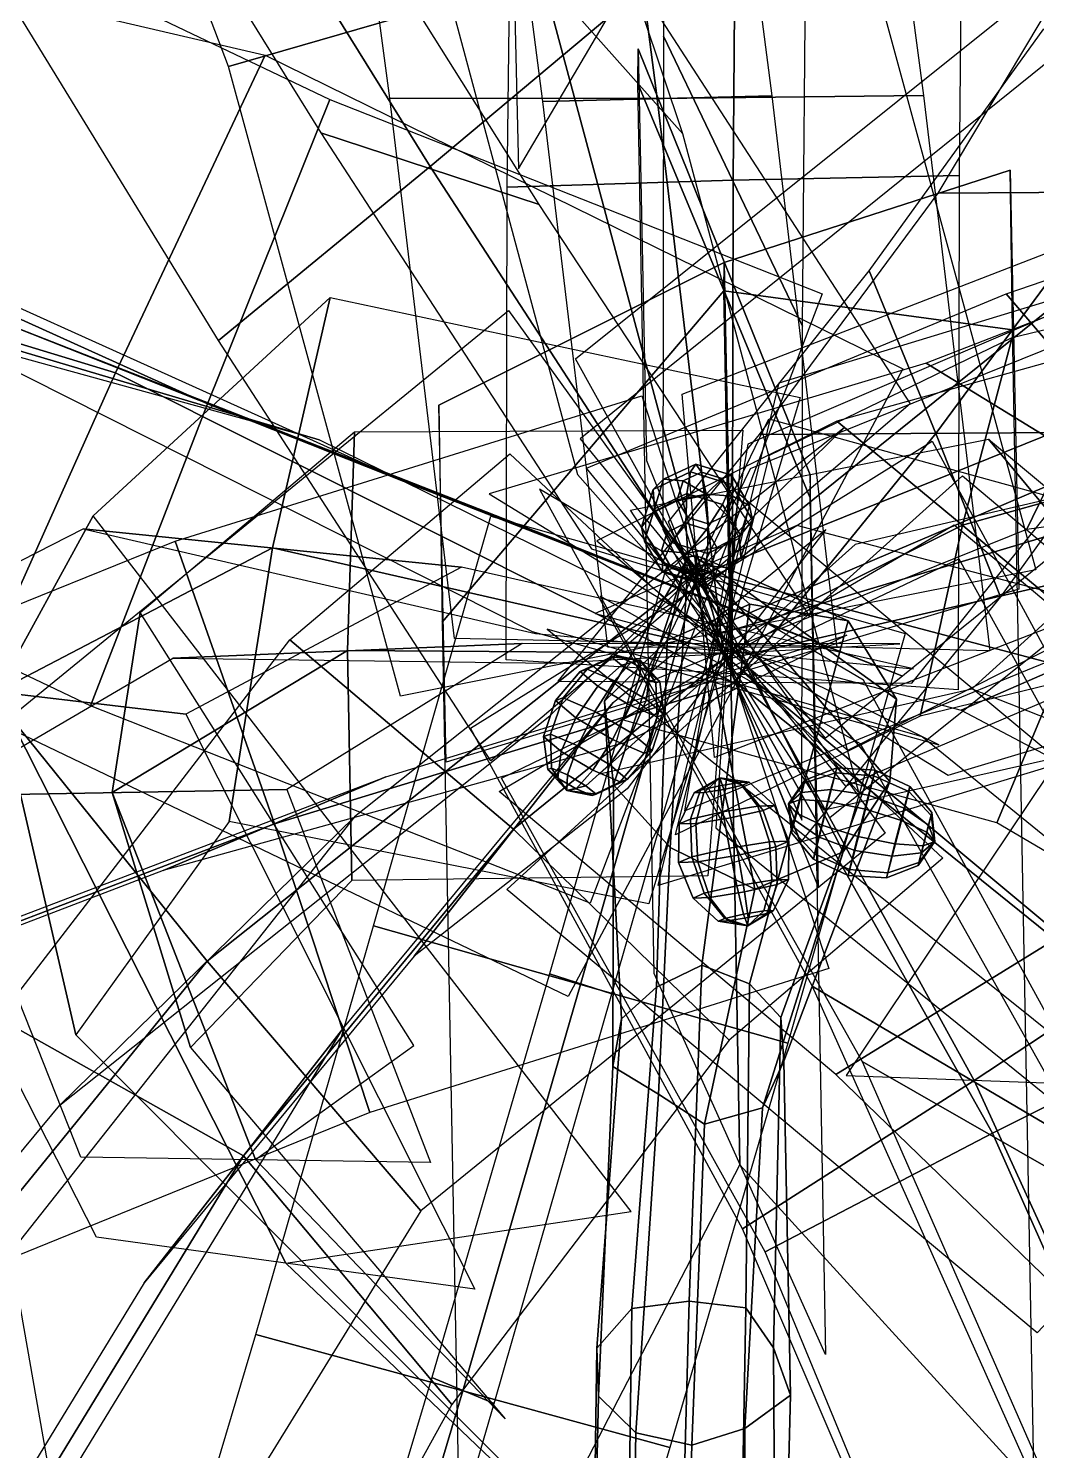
# Model space of a CAD drawing. Header units: metres. Extents: x -1.68 to 1.5, y -0.17 to 4.46.
# Drawn here: x -0.612 to 0.284, y 2.202 to 3.467 of the extents above; entities that cross this region are included whole.
import ezdxf

# ---------------------------------------------------------------- set-up
doc = ezdxf.new("R2010")
doc.units = ezdxf.units.M

msp = doc.modelspace()

# ---------------------------------------------------------------- linework, layer by layer
at = {"layer": 'coconut_palm7_coconuts'}
for points in [[(-0.018525, 3.079438, 3.422229), (-0.023365, 3.072474, 3.455423), (-0.056482, 3.056815, 3.444353), (-0.047206, 3.065878, 3.412643)], [(-0.013399, 3.072231, 3.392874), (-0.018525, 3.079438, 3.422229), (-0.047206, 3.065878, 3.412643), (-0.029958, 3.064402, 3.38734)], [(0.013153, 3.0697, 3.422245), (0.013214, 3.061228, 3.455441), (-0.023365, 3.072474, 3.455423), (-0.018525, 3.079438, 3.422229)], [(0.004891, 3.066609, 3.392884), (0.013153, 3.0697, 3.422245), (-0.018525, 3.079438, 3.422229), (-0.013399, 3.072231, 3.392874)], [(-0.047206, 3.065878, 3.412643), (-0.056482, 3.056815, 3.444353), (-0.066739, 3.023427, 3.428717), (-0.056088, 3.036963, 3.399101)], [(-0.023365, 3.072474, 3.455423), (-0.026621, 3.053203, 3.483562), (-0.055302, 3.039643, 3.473975), (-0.056482, 3.056815, 3.444353)], [(-0.029958, 3.064402, 3.38734), (-0.047206, 3.065878, 3.412643), (-0.056088, 3.036963, 3.399101), (-0.035086, 3.047708, 3.379521)], [(-0.029958, 3.064402, 3.38734), (-0.035086, 3.047708, 3.379521), (-0.009359, 3.052783, 3.375224)], [(-0.013399, 3.072231, 3.392874), (-0.029958, 3.064402, 3.38734), (-0.009359, 3.052783, 3.375224)], [(0.013214, 3.061228, 3.455441), (0.005057, 3.043464, 3.483578), (-0.026621, 3.053203, 3.483562), (-0.023365, 3.072474, 3.455423)], [(0.004891, 3.066609, 3.392884), (-0.013399, 3.072231, 3.392874), (-0.009359, 3.052783, 3.375224)], [(0.014197, 3.050828, 3.387362), (0.004891, 3.066609, 3.392884), (-0.009359, 3.052783, 3.375224)], [(0.014197, 3.050828, 3.387362), (0.029273, 3.042367, 3.412681), (0.013153, 3.0697, 3.422245), (0.004891, 3.066609, 3.392884)], [(0.031827, 3.029668, 3.444398), (0.021176, 3.016132, 3.474014), (0.005057, 3.043464, 3.483578), (0.013214, 3.061228, 3.455441)], [(0.029273, 3.042367, 3.412681), (0.031827, 3.029668, 3.444398), (0.013214, 3.061228, 3.455441), (0.013153, 3.0697, 3.422245)], [(-0.056482, 3.056815, 3.444353), (-0.055302, 3.039643, 3.473975), (-0.064184, 3.010727, 3.460435), (-0.066739, 3.023427, 3.428717)], [(-0.026621, 3.053203, 3.483562), (-0.027422, 3.02679, 3.499106), (-0.043981, 3.01896, 3.493571), (-0.055302, 3.039643, 3.473975)], [(-0.035086, 3.047708, 3.379521), (-0.025779, 3.031928, 3.374), (-0.009359, 3.052783, 3.375224)], [(0.005057, 3.043464, 3.483578), (-0.009132, 3.021167, 3.499115), (-0.027422, 3.02679, 3.499106), (-0.026621, 3.053203, 3.483562)], [(-0.025779, 3.031928, 3.374), (-0.00749, 3.026305, 3.374009), (-0.009359, 3.052783, 3.375224)], [(-0.00749, 3.026305, 3.374009), (0.009069, 3.034134, 3.379544), (-0.009359, 3.052783, 3.375224)], [(0.009069, 3.034134, 3.379544), (0.014197, 3.050828, 3.387362), (-0.009359, 3.052783, 3.375224)], [(0.009069, 3.034134, 3.379544), (0.02039, 3.013452, 3.39914), (0.029273, 3.042367, 3.412681), (0.014197, 3.050828, 3.387362)], [(-0.056088, 3.036963, 3.399101), (-0.066739, 3.023427, 3.428717), (-0.048126, 2.991866, 3.417674), (-0.039969, 3.009631, 3.389538)], [(-0.055302, 3.039643, 3.473975), (-0.043981, 3.01896, 3.493571), (-0.049109, 3.002267, 3.485754), (-0.064184, 3.010727, 3.460435)], [(-0.035086, 3.047708, 3.379521), (-0.056088, 3.036963, 3.399101), (-0.039969, 3.009631, 3.389538), (-0.025779, 3.031928, 3.374)], [(0.021176, 3.016132, 3.474014), (0.000174, 3.005387, 3.493594), (-0.009132, 3.021167, 3.499115), (0.005057, 3.043464, 3.483578)], [(0.02039, 3.013452, 3.39914), (0.021571, 2.996279, 3.428761), (0.031827, 3.029668, 3.444398), (0.029273, 3.042367, 3.412681)], [(-0.066739, 3.023427, 3.428717), (-0.064184, 3.010727, 3.460435), (-0.048065, 2.983395, 3.450871), (-0.048126, 2.991866, 3.417674)], [(-0.027422, 3.02679, 3.499106), (-0.025552, 3.000312, 3.49789), (-0.043981, 3.01896, 3.493571)], [(-0.025779, 3.031928, 3.374), (-0.039969, 3.009631, 3.389538), (-0.00829, 2.999892, 3.389554), (-0.00749, 3.026305, 3.374009)], [(-0.009132, 3.021167, 3.499115), (-0.025552, 3.000312, 3.49789), (-0.027422, 3.02679, 3.499106)], [(-0.00749, 3.026305, 3.374009), (-0.00829, 2.999892, 3.389554), (0.02039, 3.013452, 3.39914), (0.009069, 3.034134, 3.379544)], [(0.021571, 2.996279, 3.428761), (0.012294, 2.987217, 3.460473), (0.021176, 3.016132, 3.474014), (0.031827, 3.029668, 3.444398)], [(-0.064184, 3.010727, 3.460435), (-0.049109, 3.002267, 3.485754), (-0.039802, 2.986486, 3.480232), (-0.048065, 2.983395, 3.450871)], [(-0.043981, 3.01896, 3.493571), (-0.025552, 3.000312, 3.49789), (-0.049109, 3.002267, 3.485754)], [(0.000174, 3.005387, 3.493594), (-0.025552, 3.000312, 3.49789), (-0.009132, 3.021167, 3.499115)], [(-0.00829, 2.999892, 3.389554), (-0.011547, 2.980622, 3.417693), (0.021571, 2.996279, 3.428761), (0.02039, 3.013452, 3.39914)], [(0.012294, 2.987217, 3.460473), (-0.004954, 2.988693, 3.485776), (0.000174, 3.005387, 3.493594), (0.021176, 3.016132, 3.474014)], [(-0.049109, 3.002267, 3.485754), (-0.025552, 3.000312, 3.49789), (-0.039802, 2.986486, 3.480232)], [(-0.039969, 3.009631, 3.389538), (-0.048126, 2.991866, 3.417674), (-0.011547, 2.980622, 3.417693), (-0.00829, 2.999892, 3.389554)], [(-0.039802, 2.986486, 3.480232), (-0.025552, 3.000312, 3.49789), (-0.021513, 2.980864, 3.480241)], [(-0.004954, 2.988693, 3.485776), (-0.025552, 3.000312, 3.49789), (0.000174, 3.005387, 3.493594)], [(-0.021513, 2.980864, 3.480241), (-0.025552, 3.000312, 3.49789), (-0.004954, 2.988693, 3.485776)], [(-0.048126, 2.991866, 3.417674), (-0.048065, 2.983395, 3.450871), (-0.016387, 2.973656, 3.450886), (-0.011547, 2.980622, 3.417693)], [(-0.048065, 2.983395, 3.450871), (-0.039802, 2.986486, 3.480232), (-0.021513, 2.980864, 3.480241), (-0.016387, 2.973656, 3.450886)], [(-0.016387, 2.973656, 3.450886), (-0.021513, 2.980864, 3.480241), (-0.004954, 2.988693, 3.485776), (0.012294, 2.987217, 3.460473)], [(-0.011547, 2.980622, 3.417693), (-0.016387, 2.973656, 3.450886), (0.012294, 2.987217, 3.460473), (0.021571, 2.996279, 3.428761)], [(-0.09364, 2.908156, 3.517358), (-0.121343, 2.89507, 3.518455), (-0.115212, 2.897103, 3.485949), (-0.0901, 2.90933, 3.498591)], [(-0.0901, 2.90933, 3.498591), (-0.115212, 2.897103, 3.485949), (-0.09087, 2.88672, 3.465999), (-0.076046, 2.903335, 3.487072)], [(-0.06777, 2.904848, 3.512277), (-0.09364, 2.908156, 3.517358), (-0.0901, 2.90933, 3.498591)], [(-0.06777, 2.904848, 3.512277), (-0.0901, 2.90933, 3.498591), (-0.076046, 2.903335, 3.487072)], [(-0.121343, 2.89507, 3.518455), (-0.143456, 2.869095, 3.515274), (-0.136376, 2.871442, 3.477739), (-0.115212, 2.897103, 3.485949)], [(-0.115212, 2.897103, 3.485949), (-0.136376, 2.871442, 3.477739), (-0.108268, 2.859454, 3.454702), (-0.09087, 2.88672, 3.465999)], [(-0.084592, 2.900502, 3.53238), (-0.105672, 2.881813, 3.544474), (-0.121343, 2.89507, 3.518455), (-0.09364, 2.908156, 3.517358)], [(-0.068257, 2.890852, 3.534858), (-0.077379, 2.865097, 3.548766), (-0.105672, 2.881813, 3.544474), (-0.084592, 2.900502, 3.53238)], [(-0.06777, 2.904848, 3.512277), (-0.084592, 2.900502, 3.53238), (-0.09364, 2.908156, 3.517358)], [(-0.076046, 2.903335, 3.487072), (-0.09087, 2.88672, 3.465999), (-0.062576, 2.870005, 3.47029), (-0.059711, 2.893685, 3.48955)], [(-0.06777, 2.904848, 3.512277), (-0.068257, 2.890852, 3.534858), (-0.084592, 2.900502, 3.53238)], [(-0.06777, 2.904848, 3.512277), (-0.076046, 2.903335, 3.487072), (-0.059711, 2.893685, 3.48955)], [(-0.06777, 2.904848, 3.512277), (-0.054203, 2.884857, 3.52334), (-0.068257, 2.890852, 3.534858)], [(-0.06777, 2.904848, 3.512277), (-0.050663, 2.886031, 3.504572), (-0.054203, 2.884857, 3.52334)], [(-0.06777, 2.904848, 3.512277), (-0.059711, 2.893685, 3.48955), (-0.050663, 2.886031, 3.504572)], [(-0.105672, 2.881813, 3.544474), (-0.12536, 2.853787, 3.545318), (-0.143456, 2.869095, 3.515274), (-0.121343, 2.89507, 3.518455)], [(-0.09087, 2.88672, 3.465999), (-0.108268, 2.859454, 3.454702), (-0.075597, 2.840152, 3.459657), (-0.062576, 2.870005, 3.47029)], [(-0.054203, 2.884857, 3.52334), (-0.053037, 2.854715, 3.528816), (-0.077379, 2.865097, 3.548766), (-0.068257, 2.890852, 3.534858)], [(-0.059711, 2.893685, 3.48955), (-0.062576, 2.870005, 3.47029), (-0.046905, 2.856748, 3.49631), (-0.050663, 2.886031, 3.504572)], [(-0.050663, 2.886031, 3.504572), (-0.046905, 2.856748, 3.49631), (-0.053037, 2.854715, 3.528816), (-0.054203, 2.884857, 3.52334)], [(-0.143456, 2.869095, 3.515274), (-0.154052, 2.837192, 3.508666), (-0.147921, 2.839225, 3.476161), (-0.136376, 2.871442, 3.477739)], [(-0.136376, 2.871442, 3.477739), (-0.147921, 2.839225, 3.476161), (-0.123579, 2.828842, 3.45621), (-0.108268, 2.859454, 3.454702)], [(-0.077379, 2.865097, 3.548766), (-0.09269, 2.834486, 3.550274), (-0.12536, 2.853787, 3.545318), (-0.105672, 2.881813, 3.544474)], [(-0.12536, 2.853787, 3.545318), (-0.138381, 2.823935, 3.534686), (-0.154052, 2.837192, 3.508666), (-0.143456, 2.869095, 3.515274)], [(-0.108268, 2.859454, 3.454702), (-0.123579, 2.828842, 3.45621), (-0.095286, 2.812126, 3.460501), (-0.075597, 2.840152, 3.459657)], [(-0.053037, 2.854715, 3.528816), (-0.064582, 2.822497, 3.527236), (-0.09269, 2.834486, 3.550274), (-0.077379, 2.865097, 3.548766)], [(-0.062576, 2.870005, 3.47029), (-0.075597, 2.840152, 3.459657), (-0.057502, 2.824844, 3.489702), (-0.046905, 2.856748, 3.49631)], [(-0.09269, 2.834486, 3.550274), (-0.110088, 2.807219, 3.538977), (-0.138381, 2.823935, 3.534686), (-0.12536, 2.853787, 3.545318)], [(-0.046905, 2.856748, 3.49631), (-0.057502, 2.824844, 3.489702), (-0.064582, 2.822497, 3.527236), (-0.053037, 2.854715, 3.528816)], [(-0.154052, 2.837192, 3.508666), (-0.150294, 2.807909, 3.500403), (-0.146754, 2.809082, 3.481636), (-0.147921, 2.839225, 3.476161)], [(-0.138381, 2.823935, 3.534686), (-0.141247, 2.800254, 3.515425), (-0.150294, 2.807909, 3.500403), (-0.154052, 2.837192, 3.508666)], [(-0.147921, 2.839225, 3.476161), (-0.146754, 2.809082, 3.481636), (-0.132701, 2.803088, 3.470118), (-0.123579, 2.828842, 3.45621)], [(-0.064582, 2.822497, 3.527236), (-0.085746, 2.796837, 3.519027), (-0.110088, 2.807219, 3.538977), (-0.09269, 2.834486, 3.550274)], [(-0.075597, 2.840152, 3.459657), (-0.095286, 2.812126, 3.460501), (-0.079615, 2.798869, 3.486521), (-0.057502, 2.824844, 3.489702)], [(-0.110088, 2.807219, 3.538977), (-0.124911, 2.790604, 3.517903), (-0.141247, 2.800254, 3.515425), (-0.138381, 2.823935, 3.534686)], [(-0.123579, 2.828842, 3.45621), (-0.132701, 2.803088, 3.470118), (-0.116365, 2.793437, 3.472595), (-0.095286, 2.812126, 3.460501)], [(-0.057502, 2.824844, 3.489702), (-0.079615, 2.798869, 3.486521), (-0.085746, 2.796837, 3.519027), (-0.064582, 2.822497, 3.527236)], [(-0.150294, 2.807909, 3.500403), (-0.133188, 2.789092, 3.492699), (-0.146754, 2.809082, 3.481636)], [(-0.141247, 2.800254, 3.515425), (-0.133188, 2.789092, 3.492699), (-0.150294, 2.807909, 3.500403)], [(-0.146754, 2.809082, 3.481636), (-0.133188, 2.789092, 3.492699), (-0.132701, 2.803088, 3.470118)], [(-0.095286, 2.812126, 3.460501), (-0.116365, 2.793437, 3.472595), (-0.107318, 2.785783, 3.487618), (-0.079615, 2.798869, 3.486521)], [(0.106645, 2.809445, 3.434448), (0.078439, 2.798395, 3.439161), (0.075504, 2.787246, 3.42389), (0.101562, 2.790135, 3.407999)], [(0.105655, 2.804969, 3.467272), (0.077867, 2.795809, 3.45811), (0.078439, 2.798395, 3.439161), (0.106645, 2.809445, 3.434448)], [(0.140794, 2.807377, 3.432607), (0.106645, 2.809445, 3.434448), (0.101562, 2.790135, 3.407999), (0.134924, 2.785079, 3.402067)], [(0.13965, 2.802207, 3.470509), (0.105655, 2.804969, 3.467272), (0.106645, 2.809445, 3.434448), (0.140794, 2.807377, 3.432607)], [(-0.124911, 2.790604, 3.517903), (-0.133188, 2.789092, 3.492699), (-0.141247, 2.800254, 3.515425)], [(-0.132701, 2.803088, 3.470118), (-0.133188, 2.789092, 3.492699), (-0.116365, 2.793437, 3.472595)], [(-0.085746, 2.796837, 3.519027), (-0.110857, 2.784609, 3.506385), (-0.124911, 2.790604, 3.517903), (-0.110088, 2.807219, 3.538977)], [(-0.079615, 2.798869, 3.486521), (-0.107318, 2.785783, 3.487618), (-0.110857, 2.784609, 3.506385), (-0.085746, 2.796837, 3.519027)], [(0.002731, 2.800533, 3.47793), (-0.014307, 2.78946, 3.495051), (-0.0201, 2.786971, 3.476985)], [(0.002731, 2.800533, 3.47793), (-0.0201, 2.786971, 3.476985), (-0.011545, 2.787259, 3.459872)], [(0.002731, 2.800533, 3.47793), (0.00244, 2.793267, 3.503487), (-0.014307, 2.78946, 3.495051)], [(0.002731, 2.800533, 3.47793), (-0.011545, 2.787259, 3.459872), (0.006346, 2.790154, 3.453737)], [(0.002731, 2.800533, 3.47793), (0.020331, 2.796162, 3.497352), (0.00244, 2.793267, 3.503487)], [(0.020331, 2.796162, 3.497352), (0.036538, 2.775319, 3.512934), (0.00555, 2.770304, 3.523561), (0.00244, 2.793267, 3.503487)], [(0.002731, 2.800533, 3.47793), (0.028886, 2.79645, 3.480239), (0.020331, 2.796162, 3.497352)], [(0.002731, 2.800533, 3.47793), (0.023093, 2.793961, 3.462173), (0.028886, 2.79645, 3.480239)], [(0.002731, 2.800533, 3.47793), (0.006346, 2.790154, 3.453737), (0.023093, 2.793961, 3.462173)], [(0.028886, 2.79645, 3.480239), (0.051356, 2.775818, 3.483294), (0.036538, 2.775319, 3.512934), (0.020331, 2.796162, 3.497352)], [(0.023093, 2.793961, 3.462173), (0.041323, 2.771507, 3.452003), (0.051356, 2.775818, 3.483294), (0.028886, 2.79645, 3.480239)], [(0.078439, 2.798395, 3.439161), (0.063733, 2.777186, 3.445484), (0.075504, 2.787246, 3.42389)], [(0.077867, 2.795809, 3.45811), (0.063733, 2.777186, 3.445484), (0.078439, 2.798395, 3.439161)], [(0.074124, 2.781004, 3.46964), (0.063733, 2.777186, 3.445484), (0.077867, 2.795809, 3.45811)], [(0.099171, 2.779325, 3.48724), (0.074124, 2.781004, 3.46964), (0.077867, 2.795809, 3.45811), (0.105655, 2.804969, 3.467272)], [(0.132163, 2.772597, 3.493567), (0.099171, 2.779325, 3.48724), (0.105655, 2.804969, 3.467272), (0.13965, 2.802207, 3.470509)], [(0.16426, 2.762622, 3.486923), (0.132163, 2.772597, 3.493567), (0.13965, 2.802207, 3.470509), (0.170743, 2.788268, 3.466958)], [(0.171734, 2.792744, 3.434133), (0.140794, 2.807377, 3.432607), (0.134924, 2.785079, 3.402067), (0.166652, 2.773433, 3.407683)], [(0.170743, 2.788268, 3.466958), (0.13965, 2.802207, 3.470509), (0.140794, 2.807377, 3.432607), (0.171734, 2.792744, 3.434133)], [(-0.116365, 2.793437, 3.472595), (-0.133188, 2.789092, 3.492699), (-0.107318, 2.785783, 3.487618)], [(-0.110857, 2.784609, 3.506385), (-0.133188, 2.789092, 3.492699), (-0.124911, 2.790604, 3.517903)], [(-0.107318, 2.785783, 3.487618), (-0.133188, 2.789092, 3.492699), (-0.110857, 2.784609, 3.506385)], [(-0.014307, 2.78946, 3.495051), (-0.023457, 2.76371, 3.50895), (-0.03349, 2.7594, 3.477659), (-0.0201, 2.786971, 3.476985)], [(-0.0201, 2.786971, 3.476985), (-0.03349, 2.7594, 3.477659), (-0.018672, 2.759898, 3.448018), (-0.011545, 2.787259, 3.459872)], [(0.00244, 2.793267, 3.503487), (0.00555, 2.770304, 3.523561), (-0.023457, 2.76371, 3.50895), (-0.014307, 2.78946, 3.495051)], [(-0.011545, 2.787259, 3.459872), (-0.018672, 2.759898, 3.448018), (0.012316, 2.764913, 3.437392), (0.006346, 2.790154, 3.453737)], [(0.006346, 2.790154, 3.453737), (0.012316, 2.764913, 3.437392), (0.041323, 2.771507, 3.452003), (0.023093, 2.793961, 3.462173)], [(0.075504, 2.787246, 3.42389), (0.063733, 2.777186, 3.445484), (0.070783, 2.768893, 3.421244)], [(0.101562, 2.790135, 3.407999), (0.075504, 2.787246, 3.42389), (0.070783, 2.768893, 3.421244), (0.093384, 2.758347, 3.403414)], [(0.134924, 2.785079, 3.402067), (0.101562, 2.790135, 3.407999), (0.093384, 2.758347, 3.403414), (0.125481, 2.748372, 3.396771)], [(0.166652, 2.773433, 3.407683), (0.134924, 2.785079, 3.402067), (0.125481, 2.748372, 3.396771), (0.158473, 2.741645, 3.403099)], [(0.186862, 2.752077, 3.469095), (0.16426, 2.762622, 3.486923), (0.170743, 2.788268, 3.466958), (0.190605, 2.766883, 3.457568)], [(0.191177, 2.769467, 3.438616), (0.171734, 2.792744, 3.434133), (0.166652, 2.773433, 3.407683), (0.188243, 2.758318, 3.423344)], [(0.190605, 2.766883, 3.457568), (0.170743, 2.788268, 3.466958), (0.171734, 2.792744, 3.434133), (0.191177, 2.769467, 3.438616)], [(0.00555, 2.770304, 3.523561), (0.011228, 2.737798, 3.532773), (-0.022266, 2.730184, 3.515902), (-0.023457, 2.76371, 3.50895)], [(0.036538, 2.775319, 3.512934), (0.04701, 2.743589, 3.520503), (0.011228, 2.737798, 3.532773), (0.00555, 2.770304, 3.523561)], [(0.012316, 2.764913, 3.437392), (0.019041, 2.731573, 3.433273), (0.052535, 2.739187, 3.450145), (0.041323, 2.771507, 3.452003)], [(0.051356, 2.775818, 3.483294), (0.06412, 2.744164, 3.486277), (0.04701, 2.743589, 3.520503), (0.036538, 2.775319, 3.512934)], [(0.041323, 2.771507, 3.452003), (0.052535, 2.739187, 3.450145), (0.06412, 2.744164, 3.486277), (0.051356, 2.775818, 3.483294)], [(0.069402, 2.762651, 3.466993), (0.063733, 2.777186, 3.445484), (0.074124, 2.781004, 3.46964)], [(0.070783, 2.768893, 3.421244), (0.063733, 2.777186, 3.445484), (0.067039, 2.754086, 3.43277)], [(0.067039, 2.754086, 3.43277), (0.063733, 2.777186, 3.445484), (0.066468, 2.751502, 3.451721)], [(0.066468, 2.751502, 3.451721), (0.063733, 2.777186, 3.445484), (0.069402, 2.762651, 3.466993)], [(0.090992, 2.747536, 3.482654), (0.069402, 2.762651, 3.466993), (0.074124, 2.781004, 3.46964), (0.099171, 2.779325, 3.48724)], [(0.12272, 2.735891, 3.488273), (0.090992, 2.747536, 3.482654), (0.099171, 2.779325, 3.48724), (0.132163, 2.772597, 3.493567)], [(0.156082, 2.730835, 3.482341), (0.12272, 2.735891, 3.488273), (0.132163, 2.772597, 3.493567), (0.16426, 2.762622, 3.486923)], [(0.188243, 2.758318, 3.423344), (0.166652, 2.773433, 3.407683), (0.158473, 2.741645, 3.403099), (0.183521, 2.739966, 3.4207)], [(-0.023457, 2.76371, 3.50895), (-0.022266, 2.730184, 3.515902), (-0.033851, 2.725206, 3.47977), (-0.03349, 2.7594, 3.477659)], [(-0.03349, 2.7594, 3.477659), (-0.033851, 2.725206, 3.47977), (-0.016741, 2.725782, 3.445544), (-0.018672, 2.759898, 3.448018)], [(-0.018672, 2.759898, 3.448018), (-0.016741, 2.725782, 3.445544), (0.019041, 2.731573, 3.433273), (0.012316, 2.764913, 3.437392)], [(0.08591, 2.728226, 3.456206), (0.066468, 2.751502, 3.451721), (0.069402, 2.762651, 3.466993), (0.090992, 2.747536, 3.482654)], [(0.093384, 2.758347, 3.403414), (0.070783, 2.768893, 3.421244), (0.067039, 2.754086, 3.43277), (0.0869, 2.732702, 3.423381)], [(0.125481, 2.748372, 3.396771), (0.093384, 2.758347, 3.403414), (0.0869, 2.732702, 3.423381), (0.117994, 2.718763, 3.419831)], [(0.18214, 2.733725, 3.466449), (0.156082, 2.730835, 3.482341), (0.16426, 2.762622, 3.486923), (0.186862, 2.752077, 3.469095)], [(0.188243, 2.758318, 3.423344), (0.183521, 2.739966, 3.4207), (0.193911, 2.743783, 3.444854)], [(0.186862, 2.752077, 3.469095), (0.190605, 2.766883, 3.457568), (0.193911, 2.743783, 3.444854)], [(0.191177, 2.769467, 3.438616), (0.188243, 2.758318, 3.423344), (0.193911, 2.743783, 3.444854)], [(0.190605, 2.766883, 3.457568), (0.191177, 2.769467, 3.438616), (0.193911, 2.743783, 3.444854)], [(0.0869, 2.732702, 3.423381), (0.067039, 2.754086, 3.43277), (0.066468, 2.751502, 3.451721), (0.08591, 2.728226, 3.456206)], [(0.116851, 2.713592, 3.45773), (0.08591, 2.728226, 3.456206), (0.090992, 2.747536, 3.482654), (0.12272, 2.735891, 3.488273)], [(0.158473, 2.741645, 3.403099), (0.125481, 2.748372, 3.396771), (0.117994, 2.718763, 3.419831), (0.15199, 2.716001, 3.423065)], [(0.18214, 2.733725, 3.466449), (0.186862, 2.752077, 3.469095), (0.193911, 2.743783, 3.444854)], [(0.011228, 2.737798, 3.532773), (0.017953, 2.704458, 3.528655), (-0.011053, 2.697863, 3.514043), (-0.022266, 2.730184, 3.515902)], [(-0.016741, 2.725782, 3.445544), (-0.006269, 2.694051, 3.453112), (0.024719, 2.699066, 3.442485), (0.019041, 2.731573, 3.433273)], [(0.04701, 2.743589, 3.520503), (0.048941, 2.709472, 3.518027), (0.017953, 2.704458, 3.528655), (0.011228, 2.737798, 3.532773)], [(0.019041, 2.731573, 3.433273), (0.024719, 2.699066, 3.442485), (0.053726, 2.70566, 3.457097), (0.052535, 2.739187, 3.450145)], [(0.06412, 2.744164, 3.486277), (0.063759, 2.70997, 3.488387), (0.048941, 2.709472, 3.518027), (0.04701, 2.743589, 3.520503)], [(0.052535, 2.739187, 3.450145), (0.053726, 2.70566, 3.457097), (0.063759, 2.70997, 3.488387), (0.06412, 2.744164, 3.486277)], [(0.117994, 2.718763, 3.419831), (0.0869, 2.732702, 3.423381), (0.08591, 2.728226, 3.456206), (0.116851, 2.713592, 3.45773)], [(0.150999, 2.711524, 3.455891), (0.116851, 2.713592, 3.45773), (0.12272, 2.735891, 3.488273), (0.156082, 2.730835, 3.482341)], [(0.179205, 2.722576, 3.451179), (0.150999, 2.711524, 3.455891), (0.156082, 2.730835, 3.482341), (0.18214, 2.733725, 3.466449)], [(0.183521, 2.739966, 3.4207), (0.158473, 2.741645, 3.403099), (0.15199, 2.716001, 3.423065), (0.179778, 2.72516, 3.432226)], [(0.179778, 2.72516, 3.432226), (0.179205, 2.722576, 3.451179), (0.193911, 2.743783, 3.444854)], [(0.179205, 2.722576, 3.451179), (0.18214, 2.733725, 3.466449), (0.193911, 2.743783, 3.444854)], [(0.183521, 2.739966, 3.4207), (0.179778, 2.72516, 3.432226), (0.193911, 2.743783, 3.444854)], [(-0.022266, 2.730184, 3.515902), (-0.011053, 2.697863, 3.514043), (-0.021087, 2.693553, 3.482752), (-0.033851, 2.725206, 3.47977)], [(-0.033851, 2.725206, 3.47977), (-0.021087, 2.693553, 3.482752), (-0.006269, 2.694051, 3.453112), (-0.016741, 2.725782, 3.445544)], [(0.179778, 2.72516, 3.432226), (0.15199, 2.716001, 3.423065), (0.150999, 2.711524, 3.455891), (0.179205, 2.722576, 3.451179)], [(0.048941, 2.709472, 3.518027), (0.041814, 2.682112, 3.506174), (0.023923, 2.679216, 3.512309), (0.017953, 2.704458, 3.528655)], [(0.063759, 2.70997, 3.488387), (0.050369, 2.682399, 3.489061), (0.041814, 2.682112, 3.506174), (0.048941, 2.709472, 3.518027)], [(0.053726, 2.70566, 3.457097), (0.044576, 2.679911, 3.470996), (0.050369, 2.682399, 3.489061), (0.063759, 2.70997, 3.488387)], [(0.15199, 2.716001, 3.423065), (0.117994, 2.718763, 3.419831), (0.116851, 2.713592, 3.45773), (0.150999, 2.711524, 3.455891)], [(-0.011053, 2.697863, 3.514043), (0.007176, 2.675409, 3.503874), (0.001383, 2.67292, 3.485808), (-0.021087, 2.693553, 3.482752)], [(-0.021087, 2.693553, 3.482752), (0.001383, 2.67292, 3.485808), (0.009938, 2.673209, 3.468695), (-0.006269, 2.694051, 3.453112)], [(0.017953, 2.704458, 3.528655), (0.023923, 2.679216, 3.512309), (0.007176, 2.675409, 3.503874), (-0.011053, 2.697863, 3.514043)], [(-0.006269, 2.694051, 3.453112), (0.009938, 2.673209, 3.468695), (0.027829, 2.676104, 3.462559), (0.024719, 2.699066, 3.442485)], [(0.024719, 2.699066, 3.442485), (0.027829, 2.676104, 3.462559), (0.044576, 2.679911, 3.470996), (0.053726, 2.70566, 3.457097)], [(0.041814, 2.682112, 3.506174), (0.027538, 2.668839, 3.488117), (0.023923, 2.679216, 3.512309)], [(0.050369, 2.682399, 3.489061), (0.027538, 2.668839, 3.488117), (0.041814, 2.682112, 3.506174)], [(0.044576, 2.679911, 3.470996), (0.027538, 2.668839, 3.488117), (0.050369, 2.682399, 3.489061)], [(0.007176, 2.675409, 3.503874), (0.027538, 2.668839, 3.488117), (0.001383, 2.67292, 3.485808)], [(0.001383, 2.67292, 3.485808), (0.027538, 2.668839, 3.488117), (0.009938, 2.673209, 3.468695)], [(0.023923, 2.679216, 3.512309), (0.027538, 2.668839, 3.488117), (0.007176, 2.675409, 3.503874)], [(0.009938, 2.673209, 3.468695), (0.027538, 2.668839, 3.488117), (0.027829, 2.676104, 3.462559)], [(0.027829, 2.676104, 3.462559), (0.027538, 2.668839, 3.488117), (0.044576, 2.679911, 3.470996)]]:
    msp.add_3dface(points, dxfattribs=at)
at = {"layer": 'coconut_palm7_leaves'}
for points in [[(-0.280594, 3.654454, 3.72415), (-0.030258, 3.372954, 3.385841), (-0.208563, 3.905754, 3.070846), (-0.458941, 4.189653, 3.41483)], [(-0.155426, 3.513704, 3.554996), (-0.434067, 3.43295, 3.419321), (-0.598306, 3.865736, 2.991267), (-0.333773, 4.048903, 3.245676)], [(0.183769, 3.407122, 3.751753), (-0.052861, 3.404367, 3.655606), (-0.118477, 3.910827, 3.693108), (0.114203, 3.931865, 3.759944)], [(-0.052861, 3.404367, 3.655606), (-0.290591, 3.404944, 3.546782), (-0.356609, 3.90087, 3.549242), (-0.118477, 3.910827, 3.693108)], [(-0.154896, 3.401978, 3.8855), (0.049173, 3.406756, 3.425714), (-0.016442, 3.913216, 3.463215), (-0.220511, 3.908437, 3.923002)], [(-0.067005, 3.501736, 3.538548), (-0.254891, 3.344108, 3.477413), (-0.49744, 3.734962, 3.297411), (-0.306634, 3.893655, 3.374126)], [(-0.04731, 3.459825, 3.52418), (0.076314, 3.202182, 3.332697), (0.07947, 3.575281, 3.026171), (-0.044364, 3.844884, 3.238654)], [(-0.35199, 3.374024, 3.706745), (-0.157722, 3.310142, 3.240549), (-0.400187, 3.696224, 3.050153), (-0.594539, 3.764878, 3.526743)], [(-0.254891, 3.344108, 3.477413), (-0.443086, 3.189216, 3.421255), (-0.689234, 3.591341, 3.251299), (-0.49744, 3.734962, 3.297411)], [(0.014488, 3.331795, 3.429983), (-0.1863, 3.325657, 3.314331), (-0.18264, 3.617185, 2.939558), (0.017481, 3.714164, 3.138269)], [(0.017481, 3.714164, 3.138269), (-0.18264, 3.617185, 2.939558), (-0.176113, 3.342115, 2.289493), (0.02408, 3.682188, 2.437274)], [(0.215564, 3.33592, 3.511028), (0.014488, 3.331795, 3.429983), (0.017481, 3.714164, 3.138269), (0.219199, 3.716396, 3.14261)], [(-0.123914, 3.07024, 3.721922), (0.126448, 2.787292, 3.387226), (-0.030258, 3.372954, 3.385841), (-0.280594, 3.654454, 3.72415)], [(-0.344108, 3.403661, 3.964447), (-0.452573, 3.133036, 3.962159), (-0.864819, 3.319295, 4.308403), (-0.738694, 3.592029, 4.318551)], [(0.283677, 2.985406, 3.66259), (0.001254, 2.92949, 3.552767), (-0.155426, 3.513704, 3.554996), (0.118301, 3.592236, 3.641381)], [(-0.401559, 3.443147, 3.332765), (-0.534408, 3.160658, 3.30759), (-1.074532, 3.324638, 2.984192), (-0.954564, 3.572065, 2.909423)], [(-0.012488, 2.968922, 3.680041), (-0.125421, 3.173117, 3.509647), (0.305163, 3.518119, 3.628511), (0.418537, 3.316291, 3.8035)], [(0.196462, 3.320404, 3.973783), (0.511055, 3.322502, 3.786186), (0.633428, 3.527535, 4.060105), (0.318835, 3.525437, 4.247703)], [(0.001254, 2.92949, 3.552767), (-0.281161, 2.873161, 3.443454), (-0.434067, 3.43295, 3.419321), (-0.155426, 3.513704, 3.554996)], [(0.172073, 3.132994, 3.754376), (-0.014344, 2.97425, 3.697239), (-0.254891, 3.344108, 3.477413), (-0.067005, 3.501736, 3.538548)], [(0.194931, 3.106628, 3.638352), (0.135647, 3.251374, 3.543338), (0.290834, 3.466399, 3.790812), (0.353759, 3.321453, 3.879984)], [(-0.047988, 3.02149, 3.530663), (0.075656, 2.762762, 3.347502), (0.076314, 3.202182, 3.332697), (-0.04731, 3.459825, 3.52418)], [(0.16534, 3.164179, 3.449748), (0.016633, 2.884434, 3.410935), (-0.534408, 3.160658, 3.30759), (-0.401559, 3.443147, 3.332765)], [(-0.121404, 3.101881, 3.909754), (0.096433, 2.835705, 3.45163), (0.527453, 3.183331, 3.573788), (0.309621, 3.449251, 4.033212)], [(-0.069944, 3.448652, 2.965817), (0.083127, 3.069887, 3.065193), (0.0828, 3.049933, 2.410073), (-0.070084, 3.417993, 2.273888)], [(-0.062463, 3.082604, 3.391201), (0.090632, 2.702463, 3.479816), (0.083127, 3.069887, 3.065193), (-0.069944, 3.448652, 2.965817)], [(-0.070084, 3.417993, 2.273888), (0.0828, 3.049933, 2.410073), (0.09668, 2.287681, 1.884322), (-0.055692, 2.62639, 1.68727)], [(0.093886, 3.230702, 3.652665), (-0.009337, 2.95988, 3.650857), (-0.452573, 3.133036, 3.962159), (-0.344108, 3.403661, 3.964447)], [(0.004829, 2.919232, 3.519655), (-0.233174, 2.92445, 3.41902), (-0.290591, 3.404944, 3.546782), (-0.052861, 3.404367, 3.655606)], [(-0.097205, 2.916843, 3.749548), (0.106951, 2.916629, 3.28855), (0.049173, 3.406756, 3.425714), (-0.154896, 3.401978, 3.8855)], [(0.242846, 2.913225, 3.62001), (0.004829, 2.919232, 3.519655), (-0.052861, 3.404367, 3.655606), (0.183769, 3.407122, 3.751753)], [(-0.715077, 3.208392, 3.532007), (-0.353532, 3.101079, 3.076851), (-0.89339, 3.24978, 2.744659), (-1.255476, 3.388063, 3.22543)], [(-0.278744, 3.064144, 4.18293), (-0.626402, 3.201929, 3.741387), (-1.038648, 3.388189, 4.087631), (-0.690989, 3.250403, 4.529175)], [(-0.111443, 3.004166, 3.926571), (0.082757, 2.944193, 3.467779), (-0.157722, 3.310142, 3.240549), (-0.35199, 3.374024, 3.706745)], [(0.374196, 3.094271, 3.405684), (0.257264, 3.230831, 3.268893), (0.620963, 3.355335, 3.053368), (0.742534, 3.23038, 3.203986)], [(-0.014344, 2.97425, 3.697239), (-0.200762, 2.815506, 3.640101), (-0.443086, 3.189216, 3.421255), (-0.254891, 3.344108, 3.477413)], [(0.260997, 3.340926, 3.079805), (0.0066, 3.25882, 3.014267), (0.006368, 3.233389, 2.340795), (0.262934, 3.198771, 2.321862)], [(0.268627, 2.968073, 3.531293), (0.014092, 2.892129, 3.434257), (0.0066, 3.25882, 3.014267), (0.260997, 3.340926, 3.079805)], [(0.01382, 2.892945, 3.436753), (-0.187057, 2.905338, 3.339627), (-0.1863, 3.325657, 3.314331), (0.014488, 3.331795, 3.429983)], [(0.21473, 2.87864, 3.532855), (0.01382, 2.892945, 3.436753), (0.014488, 3.331795, 3.429983), (0.215564, 3.33592, 3.511028)], [(-0.534408, 3.160658, 3.30759), (-0.667899, 2.86297, 3.258842), (-1.159216, 2.955179, 2.875043), (-1.074532, 3.324638, 2.984192)], [(-0.452573, 3.133036, 3.962159), (-0.556626, 2.864358, 3.965028), (-0.962937, 3.057579, 4.327978), (-0.864819, 3.319295, 4.308403)], [(0.100446, 2.764726, 3.850436), (-0.012488, 2.968922, 3.680041), (0.418537, 3.316291, 3.8035), (0.535218, 3.113128, 3.970553)], [(0.037635, 3.105579, 3.73215), (0.352228, 3.107677, 3.544553), (0.511055, 3.322502, 3.786186), (0.196462, 3.320404, 3.973783)], [(0.252383, 2.961494, 3.73522), (0.194931, 3.106628, 3.638352), (0.353759, 3.321453, 3.879984), (0.405397, 3.173769, 3.979807)], [(0.186134, 3.169038, 4.007683), (0.594024, 2.919337, 3.768377), (0.942973, 3.05486, 4.143764), (0.535083, 3.304561, 4.38307)], [(-0.016353, 2.980014, 3.715844), (-0.030833, 3.141562, 3.603799), (0.305371, 3.271664, 3.718736), (0.321947, 3.116781, 3.844594)], [(0.001693, 2.928231, 3.548702), (0.055531, 3.151748, 3.40834), (0.442562, 3.26952, 3.751495), (0.390079, 3.044188, 3.88803)], [(0.368181, 3.211964, 3.957693), (0.275712, 3.021597, 3.731495), (0.682702, 3.078113, 3.644719), (0.775171, 3.26848, 3.870917)], [(0.014092, 2.892129, 3.434257), (-0.240411, 2.81426, 3.339325), (-0.24697, 3.131819, 2.913535), (0.0066, 3.25882, 3.014267)], [(0.0066, 3.25882, 3.014267), (-0.24697, 3.131819, 2.913535), (-0.243972, 2.938942, 2.280963), (0.006368, 3.233389, 2.340795)], [(0.01598, 2.886423, 3.416928), (-0.042917, 3.028171, 3.316435), (0.135647, 3.251374, 3.543338), (0.194931, 3.106628, 3.638352)], [(0.027674, 3.097208, 3.719671), (-0.028601, 2.771056, 3.421345), (0.34616, 2.92534, 3.253877), (0.40233, 3.257571, 3.55767)], [(0.218368, 3.025046, 3.816177), (0.262773, 3.192061, 3.724519), (0.555793, 3.262591, 3.964195), (0.498889, 3.103482, 4.070202)], [(-0.343561, 3.227529, 3.278632), (-0.395072, 3.004829, 3.287431), (-0.640224, 2.876924, 2.826124), (-0.554432, 3.03328, 2.716191)], [(0.074277, 3.138716, 3.519546), (0.006923, 2.913224, 3.500287), (-0.395072, 3.004829, 3.287431), (-0.343561, 3.227529, 3.278632)], [(0.006368, 3.233389, 2.340795), (-0.243972, 2.938942, 2.280963), (-0.225875, 1.979927, 2.120515), (0.020507, 2.456273, 1.784722)], [(-0.000469, 2.934434, 3.568724), (-0.115807, 3.075695, 3.438316), (0.257264, 3.230831, 3.268893), (0.374196, 3.094271, 3.405684)], [(0.262934, 3.198771, 2.321862), (0.006368, 3.233389, 2.340795), (0.020507, 2.456273, 1.784722), (0.282149, 2.169453, 1.970347)], [(-0.185104, 3.215856, 3.736664), (-0.017603, 2.9836, 3.727422), (-0.452989, 2.637385, 3.647174), (-0.627953, 2.854295, 3.634159)], [(-0.164006, 2.93043, 3.630331), (0.197425, 2.829687, 3.192714), (-0.353532, 3.101079, 3.076851), (-0.715077, 3.208392, 3.532007)], [(0.164492, 2.890987, 3.871629), (-0.183159, 3.028398, 3.429408), (-0.626402, 3.201929, 3.741387), (-0.278744, 3.064144, 4.18293)], [(0.029881, 3.075197, 3.828943), (-0.062588, 2.88483, 3.602745), (0.275712, 3.021597, 3.731495), (0.368181, 3.211964, 3.957693)], [(0.005038, 2.918632, 3.517717), (0.046846, 3.087289, 3.429035), (0.262773, 3.192061, 3.724519), (0.218368, 3.025046, 3.816177)], [(0.106852, 3.11745, 3.937609), (0.329884, 2.932643, 3.694745), (0.610405, 3.011078, 3.94877), (0.387373, 3.195885, 4.191635)], [(-0.202252, 3.053082, 3.668354), (0.205647, 2.802893, 3.43152), (0.594024, 2.919337, 3.768377), (0.186134, 3.169038, 4.007683)], [(0.016633, 2.884434, 3.410935), (-0.132094, 2.605893, 3.384458), (-0.667899, 2.86297, 3.258842), (-0.534408, 3.160658, 3.30759)], [(-0.066494, 3.140145, 3.397655), (0.016593, 2.884557, 3.411305), (-0.393129, 2.75957, 3.717312), (-0.48147, 3.010781, 3.704069)], [(-0.009337, 2.95988, 3.650857), (-0.11256, 2.689058, 3.649048), (-0.556626, 2.864358, 3.965028), (-0.452573, 3.133036, 3.962159)], [(-0.148475, 2.855485, 3.870908), (0.113268, 3.111716, 3.583937), (-0.322123, 2.765821, 3.50541), (-0.583861, 2.50927, 3.790659)], [(-0.106478, 3.011035, 3.639149), (0.116576, 2.825005, 3.398413), (0.329884, 2.932643, 3.694745), (0.106852, 3.11745, 3.937609)], [(-0.018322, 2.985662, 3.734076), (0.046293, 3.119701, 3.639318), (0.366947, 3.031063, 3.710854), (0.307044, 2.899732, 3.81573)], [(-0.001873, 2.818465, 3.82789), (-0.016353, 2.980014, 3.715844), (0.321947, 3.116781, 3.844594), (0.348839, 2.954933, 3.949469)], [(-0.321929, 3.108051, 3.280938), (-0.328341, 2.913599, 3.294081), (-0.537405, 2.787519, 2.943918), (-0.51267, 2.94738, 2.868339)], [(0.023083, 3.109657, 3.500792), (0.007645, 2.911137, 3.493612), (-0.328341, 2.913599, 3.294081), (-0.321929, 3.108051, 3.280938)], [(-0.141332, 2.886247, 3.510383), (0.173324, 2.884719, 3.322992), (0.352228, 3.107677, 3.544553), (0.037635, 3.105579, 3.73215)], [(0.009425, 2.905962, 3.477194), (-0.076744, 3.038499, 3.358908), (0.241483, 3.101465, 3.164172), (0.340546, 2.982332, 3.293374)], [(-0.013597, 2.972105, 3.690314), (0.191668, 3.099673, 3.589245), (0.428761, 2.662958, 3.49993), (0.228804, 2.531254, 3.609704)], [(0.074897, 2.743499, 3.515296), (0.01598, 2.886423, 3.416928), (0.194931, 3.106628, 3.638352), (0.252383, 2.961494, 3.73522)], [(0.180905, 2.855368, 3.903757), (0.218368, 3.025046, 3.816177), (0.498889, 3.103482, 4.070202), (0.477844, 2.92748, 4.14808)], [(0.340546, 2.982332, 3.293374), (0.241483, 3.101465, 3.164172), (0.403806, 2.966523, 2.772516), (0.559215, 2.89705, 2.927913)], [(-0.18384, 3.088517, 3.458848), (0.008574, 2.908446, 3.485047), (-0.180527, 2.754654, 3.942007), (-0.379522, 2.923024, 3.918082)], [(0.114871, 2.793103, 3.698968), (-0.000469, 2.934434, 3.568724), (0.374196, 3.094271, 3.405684), (0.490513, 2.953053, 3.534683)], [(0.123072, 3.008028, 3.489569), (-0.104224, 2.804041, 3.466371), (0.22691, 2.879591, 3.284123), (0.454176, 3.085324, 3.30441)], [(0.454176, 3.085324, 3.30441), (0.22691, 2.879591, 3.284123), (0.445593, 2.793531, 2.925175), (0.67283, 3.000941, 2.932417)], [(0.015916, 2.886618, 3.417516), (0.218467, 3.068985, 3.267872), (0.668961, 2.690818, 3.364319), (0.479658, 2.512166, 3.545638)], [(0.130498, 2.887233, 3.86395), (-0.157692, 3.056976, 3.516678), (0.084724, 2.61528, 3.441924), (0.372926, 2.444898, 3.778853)], [(0.01869, 3.053577, 3.682573), (-0.000719, 2.756034, 3.286873), (0.296074, 2.51554, 3.599128), (0.315609, 2.805923, 3.995022)], [(-0.052143, 2.704607, 3.688807), (0.001693, 2.928231, 3.548702), (0.390079, 3.044188, 3.88803), (0.33239, 2.821543, 4.029561)], [(-0.554432, 3.03328, 2.716191), (-0.640224, 2.876924, 2.826124), (-0.383221, 2.368837, 2.288292), (-0.075966, 2.414738, 2.194175)], [(-0.200882, 3.033122, 3.747719), (-0.01669, 2.980981, 3.718966), (-0.120959, 2.616615, 3.713251), (-0.305134, 2.668888, 3.74216)], [(0.071348, 3.024778, 3.836914), (-0.107991, 2.946546, 3.631238), (0.217374, 2.860616, 3.712892), (0.396713, 2.938848, 3.918568)], [(-0.036767, 2.749823, 3.606057), (0.005038, 2.918632, 3.517717), (0.218368, 3.025046, 3.816177), (0.180905, 2.855368, 3.903757)], [(0.00894, 2.907377, 3.481663), (0.211176, 3.025346, 3.384885), (0.507997, 2.776938, 3.694094), (0.305858, 2.659784, 3.794034)], [(-0.48147, 3.010781, 3.704069), (-0.393129, 2.75957, 3.717312), (-0.827474, 2.593661, 3.970271), (-0.930081, 2.829418, 3.943114)], [(-0.56325, 3.021776, 3.317001), (-0.22689, 2.987698, 3.258036), (-0.471992, 2.85691, 2.79809), (-0.808453, 2.896767, 2.854351)], [(-0.161233, 2.928859, 3.529356), (0.17508, 2.897467, 3.471379), (-0.22689, 2.987698, 3.258036), (-0.56325, 3.021776, 3.317001)], [(0.096959, 3.021334, 3.684926), (-0.079723, 2.790487, 3.289262), (-0.268914, 2.64181, 3.742062), (-0.092141, 2.867498, 4.141952)], [(-0.395072, 3.004829, 3.287431), (-0.433482, 2.761503, 3.271285), (-0.569668, 2.571946, 2.822714), (-0.640224, 2.876924, 2.826124)], [(0.006923, 2.913224, 3.500287), (-0.060443, 2.688395, 3.485822), (-0.433482, 2.761503, 3.271285), (-0.395072, 3.004829, 3.287431)], [(0.010944, 2.972584, 3.911186), (-0.044324, 2.989377, 3.526745), (-0.148614, 2.62625, 3.526495), (-0.093325, 2.608218, 3.905471)], [(-0.082936, 2.851623, 3.828834), (-0.018322, 2.985662, 3.734076), (0.307044, 2.899732, 3.81573), (0.248934, 2.76033, 3.903878)], [(0.011981, 2.898433, 3.45366), (0.215389, 2.99519, 3.358366), (0.443118, 2.583865, 3.39972), (0.245074, 2.48435, 3.507459)], [(-0.017603, 2.9836, 3.727422), (0.149897, 2.751345, 3.718181), (-0.263201, 2.41535, 3.627747), (-0.452989, 2.637385, 3.647174)], [(-0.218862, 2.844536, 3.791382), (-0.013597, 2.972105, 3.690314), (0.228804, 2.531254, 3.609704), (0.022838, 2.399454, 3.69743)], [(-0.01669, 2.980981, 3.718966), (0.167502, 2.928839, 3.690212), (0.063177, 2.564348, 3.684649), (-0.120959, 2.616615, 3.713251)], [(0.095625, 2.771716, 3.592898), (0.009425, 2.905962, 3.477194), (0.340546, 2.982332, 3.293374), (0.431475, 2.847325, 3.399612)], [(0.127758, 2.830772, 3.613377), (-0.103725, 2.96197, 3.290851), (0.129365, 2.548054, 3.352117), (0.36087, 2.415644, 3.658335)], [(0.559215, 2.89705, 2.927913), (0.403806, 2.966523, 2.772516), (0.115215, 2.535604, 2.37048), (0.428952, 2.524207, 2.469585)], [(-0.51267, 2.94738, 2.868339), (-0.537405, 2.787519, 2.943918), (-0.410001, 2.460912, 2.506807), (-0.269283, 2.562252, 2.398316)], [(0.396713, 2.938848, 3.918568), (0.217374, 2.860616, 3.712892), (0.535213, 2.692586, 3.602523), (0.714553, 2.770797, 3.808149)], [(-0.379522, 2.923024, 3.918082), (-0.180527, 2.754654, 3.942007), (-0.42065, 2.464279, 4.315811), (-0.638529, 2.58657, 4.270766)], [(0.115558, 2.927355, 3.653349), (-0.082191, 2.831414, 3.169803), (-0.492118, 2.718132, 3.47855), (-0.294148, 2.801401, 3.959808)], [(0.182549, 2.837006, 3.549778), (-0.150657, 2.932714, 3.282438), (0.313043, 2.560703, 3.41781), (0.646333, 2.460195, 3.670485)], [(-0.483598, 2.906708, 3.344027), (-0.173075, 2.919968, 3.243909), (-0.382073, 2.790053, 2.893265), (-0.692729, 2.784446, 2.994386)], [(-0.328341, 2.913599, 3.294081), (-0.324451, 2.709056, 3.295692), (-0.467805, 2.560569, 2.955211), (-0.537405, 2.787519, 2.943918)], [(-0.147577, 2.902308, 3.542819), (0.162875, 2.919592, 3.444299), (-0.173075, 2.919968, 3.243909), (-0.483598, 2.906708, 3.344027)], [(0.007645, 2.911137, 3.493612), (-0.007802, 2.713193, 3.490168), (-0.324451, 2.709056, 3.295692), (-0.328341, 2.913599, 3.294081)], [(-0.808453, 2.896767, 2.854351), (-0.471992, 2.85691, 2.79809), (-0.214934, 2.345663, 2.264508), (-0.551506, 2.391875, 2.312287)], [(-0.193275, 2.788258, 3.576647), (0.00894, 2.907377, 3.481663), (0.305858, 2.659784, 3.794034), (0.106038, 2.536544, 3.886874)], [(-0.191402, 2.800231, 3.546838), (0.011981, 2.898433, 3.45366), (0.245074, 2.48435, 3.507459), (0.043092, 2.378973, 3.588137)], [(0.008574, 2.908446, 3.485047), (0.200976, 2.729017, 3.513755), (0.010943, 2.567284, 3.956127), (-0.180527, 2.754654, 3.942007)], [(0.248934, 2.76033, 3.903878), (0.307044, 2.899732, 3.81573), (0.624883, 2.731681, 3.70531), (0.564935, 2.574419, 3.751512)], [(0.016593, 2.884557, 3.411305), (0.099646, 2.63089, 3.433088), (-0.308332, 2.502901, 3.723501), (-0.393129, 2.75957, 3.717312)], [(-0.186583, 2.701203, 3.562153), (0.015916, 2.886618, 3.417516), (0.479658, 2.512166, 3.545638), (0.285012, 2.306761, 3.661689)], [(-0.640224, 2.876924, 2.826124), (-0.569668, 2.571946, 2.822714), (-0.044693, 2.04561, 2.483285), (-0.383221, 2.368837, 2.288292)], [(-0.092141, 2.867498, 4.141952), (-0.268914, 2.64181, 3.742062), (-0.509036, 2.351436, 4.115866), (-0.332264, 2.577123, 4.515756)], [(-0.627953, 2.854295, 3.634159), (-0.452989, 2.637385, 3.647174), (-0.75883, 2.261176, 3.342846), (-0.893459, 2.451095, 3.213143)], [(-0.294148, 2.801401, 3.959808), (-0.492118, 2.718132, 3.47855), (-0.926455, 2.55183, 3.727776), (-0.728492, 2.635492, 4.212766)], [(-0.692729, 2.784446, 2.994386), (-0.382073, 2.790053, 2.893265), (-0.254578, 2.45828, 2.456838), (-0.565414, 2.46299, 2.556648)], [(-0.537405, 2.787519, 2.943918), (-0.467805, 2.560569, 2.955211), (-0.188121, 2.230351, 2.59992), (-0.410001, 2.460912, 2.506807)], [(-0.583861, 2.50927, 3.790659), (-0.322123, 2.765821, 3.50541), (-0.627766, 2.378253, 3.194543), (-0.889827, 2.140242, 3.486518)], [(-0.393129, 2.75957, 3.717312), (-0.308332, 2.502901, 3.723501), (-0.742579, 2.326382, 3.952752), (-0.827474, 2.593661, 3.970271)], [(-0.180527, 2.754654, 3.942007), (0.010943, 2.567284, 3.956127), (-0.23556, 2.243292, 4.283568), (-0.42065, 2.464279, 4.315811)], [(-0.305134, 2.668888, 3.74216), (-0.120959, 2.616615, 3.713251), (-0.225687, 2.255212, 3.718704), (-0.409847, 2.305468, 3.741889)], [(0.106038, 2.536544, 3.886874), (0.305858, 2.659784, 3.794034), (0.619481, 2.36559, 4.049123), (0.426467, 2.226268, 4.125212)], [(0.228804, 2.531254, 3.609704), (0.428761, 2.662958, 3.49993), (0.595823, 2.255821, 3.268206), (0.420062, 2.113595, 3.42917)], [(-0.452989, 2.637385, 3.647174), (-0.263201, 2.41535, 3.627747), (-0.477517, 2.067425, 3.279163), (-0.75883, 2.261176, 3.342846)], [(-0.093325, 2.608218, 3.905471), (-0.148614, 2.62625, 3.526495), (-0.253383, 2.267168, 3.547472), (-0.198003, 2.243927, 3.902927)], [(-0.120959, 2.616615, 3.713251), (0.063177, 2.564348, 3.684649), (-0.041763, 2.204874, 3.698015), (-0.225687, 2.255212, 3.718704)], [(0.372926, 2.444898, 3.778853), (0.084724, 2.61528, 3.441924), (0.276147, 2.188109, 3.262193), (0.56408, 2.033135, 3.590735)], [(-0.638529, 2.58657, 4.270766), (-0.42065, 2.464279, 4.315811), (-0.707431, 1.994788, 4.495592), (-0.932906, 2.06218, 4.363029)], [(0.245074, 2.48435, 3.507459), (0.443118, 2.583865, 3.39972), (0.606849, 2.168522, 3.219833), (0.434839, 2.058362, 3.391336)], [(-0.332264, 2.577123, 4.515756), (-0.509036, 2.351436, 4.115866), (-0.795817, 1.881944, 4.295648), (-0.619045, 2.107631, 4.695538)], [(0.36087, 2.415644, 3.658335), (0.129365, 2.548054, 3.352117), (0.319244, 2.115535, 3.239188), (0.550522, 1.99608, 3.539266)], [(0.022838, 2.399454, 3.69743), (0.228804, 2.531254, 3.609704), (0.420062, 2.113595, 3.42917), (0.197904, 1.991806, 3.479971)], [(0.043092, 2.378973, 3.588137), (0.245074, 2.48435, 3.507459), (0.434839, 2.058362, 3.391336), (0.219097, 1.952361, 3.419674)], [(-0.42065, 2.464279, 4.315811), (-0.23556, 2.243292, 4.283568), (-0.510592, 1.744542, 4.350595), (-0.707431, 1.994788, 4.495592)], [(-0.889827, 2.140242, 3.486518), (-0.627766, 2.378253, 3.194543), (-0.561335, 1.999893, 2.580743), (-0.824242, 1.810302, 2.905736)], [(-0.409847, 2.305468, 3.741889), (-0.225687, 2.255212, 3.718704), (-0.331237, 1.900518, 3.752158), (-0.515504, 1.9504, 3.772405)], [(-0.198003, 2.243927, 3.902927), (-0.253383, 2.267168, 3.547472), (-0.358941, 1.912945, 3.591362), (-0.303415, 1.88134, 3.90981)], [(-0.75883, 2.261176, 3.342846), (-0.477517, 2.067425, 3.279163), (-0.160976, 1.839263, 2.620146), (-0.692828, 1.907364, 2.745226)], [(-0.225687, 2.255212, 3.718704), (-0.041763, 2.204874, 3.698015), (-0.147669, 1.850581, 3.737326), (-0.331237, 1.900518, 3.752158)]]:
    msp.add_3dface(points, dxfattribs=at)
at = {"layer": 'coconut_palm7_trunk'}
for points in [[(-0.043937, 2.92245, 3.218698), (0.029582, 2.954928, 3.201894), (-0.019305, 2.99795, 3.735611), (-0.0264, 2.996576, 3.736179)], [(-0.0264, 2.996576, 3.736179), (-0.019305, 2.99795, 3.735611), (-0.018955, 2.98748, 3.739945)], [(0.029582, 2.954928, 3.201894), (0.116931, 2.940024, 3.208149), (-0.012631, 2.996177, 3.736345), (-0.019305, 2.99795, 3.735611)], [(-0.019305, 2.99795, 3.735611), (-0.012631, 2.996177, 3.736345), (-0.018955, 2.98748, 3.739945)], [(-0.099827, 2.868533, 3.245748), (-0.043937, 2.92245, 3.218698), (-0.0264, 2.996576, 3.736179), (-0.028866, 2.990396, 3.738738)], [(-0.091781, 2.794131, 3.28201), (-0.099827, 2.868533, 3.245748), (-0.028866, 2.990396, 3.738738), (-0.029339, 2.984396, 3.741221)], [(-0.029339, 2.984396, 3.741221), (-0.028866, 2.990396, 3.738738), (-0.018955, 2.98748, 3.739945)], [(-0.026239, 2.978271, 3.743757), (-0.029339, 2.984396, 3.741221), (-0.018955, 2.98748, 3.739945)], [(-0.028866, 2.990396, 3.738738), (-0.0264, 2.996576, 3.736179), (-0.018955, 2.98748, 3.739945)], [(-0.018929, 2.976374, 3.744543), (-0.026239, 2.978271, 3.743757), (-0.018955, 2.98748, 3.739945)], [(-0.012631, 2.996177, 3.736345), (-0.007807, 2.991217, 3.738399), (-0.018955, 2.98748, 3.739945)], [(-0.007807, 2.991217, 3.738399), (-0.007941, 2.984458, 3.741197), (-0.018955, 2.98748, 3.739945)], [(-0.007941, 2.984458, 3.741197), (-0.012095, 2.978988, 3.743461), (-0.018955, 2.98748, 3.739945)], [(-0.012095, 2.978988, 3.743461), (-0.018929, 2.976374, 3.744543), (-0.018955, 2.98748, 3.739945)], [(0.116931, 2.940024, 3.208149), (0.159938, 2.870393, 3.241786), (-0.007807, 2.991217, 3.738399), (-0.012631, 2.996177, 3.736345)], [(0.159938, 2.870393, 3.241786), (0.154041, 2.797206, 3.277699), (-0.007941, 2.984458, 3.741197), (-0.007807, 2.991217, 3.738399)], [(-0.041441, 2.738341, 3.308671), (-0.091781, 2.794131, 3.28201), (-0.029339, 2.984396, 3.741221), (-0.026239, 2.978271, 3.743757)], [(0.034006, 2.701469, 3.325823), (-0.041441, 2.738341, 3.308671), (-0.026239, 2.978271, 3.743757), (-0.018929, 2.976374, 3.744543)], [(0.112481, 2.734575, 3.308792), (0.034006, 2.701469, 3.325823), (-0.018929, 2.976374, 3.744543), (-0.012095, 2.978988, 3.743461)], [(0.154041, 2.797206, 3.277699), (0.112481, 2.734575, 3.308792), (-0.012095, 2.978988, 3.743461), (-0.007941, 2.984458, 3.741197)], [(-0.05349, 2.614198, 2.809597), (-0.013362, 2.633968, 2.79755), (0.029582, 2.954928, 3.201894), (-0.043937, 2.92245, 3.218698)], [(-0.013362, 2.633968, 2.79755), (0.029082, 2.617256, 2.807813), (0.116931, 2.940024, 3.208149), (0.029582, 2.954928, 3.201894)], [(0.029082, 2.617256, 2.807813), (0.056985, 2.587403, 2.826097), (0.159938, 2.870393, 3.241786), (0.116931, 2.940024, 3.208149)], [(-0.08458, 2.586231, 2.826655), (-0.05349, 2.614198, 2.809597), (-0.043937, 2.92245, 3.218698), (-0.099827, 2.868533, 3.245748)], [(-0.092367, 2.543807, 2.852561), (-0.08458, 2.586231, 2.826655), (-0.099827, 2.868533, 3.245748), (-0.091781, 2.794131, 3.28201)], [(0.056985, 2.587403, 2.826097), (0.059681, 2.548325, 2.849984), (0.154041, 2.797206, 3.277699), (0.159938, 2.870393, 3.241786)], [(0.059681, 2.548325, 2.849984), (0.040698, 2.507018, 2.875194), (0.112481, 2.734575, 3.308792), (0.154041, 2.797206, 3.277699)], [(-0.051842, 2.519134, 2.867678), (-0.092367, 2.543807, 2.852561), (-0.091781, 2.794131, 3.28201), (-0.041441, 2.738341, 3.308671)], [(-0.010891, 2.492439, 2.884028), (-0.051842, 2.519134, 2.867678), (-0.041441, 2.738341, 3.308671), (0.034006, 2.701469, 3.325823)], [(0.040698, 2.507018, 2.875194), (-0.010891, 2.492439, 2.884028), (0.034006, 2.701469, 3.325823), (0.112481, 2.734575, 3.308792)], [(-0.075351, 2.328497, 2.396368), (-0.024446, 2.334971, 2.391876), (-0.013362, 2.633968, 2.79755), (-0.05349, 2.614198, 2.809597)], [(-0.024446, 2.334971, 2.391876), (0.025878, 2.329102, 2.396648), (0.029082, 2.617256, 2.807813), (-0.013362, 2.633968, 2.79755)], [(-0.106443, 2.29338, 2.422503), (-0.075351, 2.328497, 2.396368), (-0.05349, 2.614198, 2.809597), (-0.08458, 2.586231, 2.826655)], [(0.025878, 2.329102, 2.396648), (0.050589, 2.293498, 2.423562), (0.056985, 2.587403, 2.826097), (0.029082, 2.617256, 2.807813)], [(-0.105118, 2.250556, 2.454651), (-0.106443, 2.29338, 2.422503), (-0.08458, 2.586231, 2.826655), (-0.092367, 2.543807, 2.852561)], [(0.050589, 2.293498, 2.423562), (0.065503, 2.251415, 2.455262), (0.059681, 2.548325, 2.849984), (0.056985, 2.587403, 2.826097)], [(-0.071776, 2.218042, 2.479291), (-0.105118, 2.250556, 2.454651), (-0.092367, 2.543807, 2.852561), (-0.051842, 2.519134, 2.867678)], [(0.065503, 2.251415, 2.455262), (0.024862, 2.22171, 2.477254), (0.040698, 2.507018, 2.875194), (0.059681, 2.548325, 2.849984)], [(-0.022213, 2.207044, 2.487909), (-0.071776, 2.218042, 2.479291), (-0.051842, 2.519134, 2.867678), (-0.010891, 2.492439, 2.884028)], [(0.024862, 2.22171, 2.477254), (-0.022213, 2.207044, 2.487909), (-0.010891, 2.492439, 2.884028), (0.040698, 2.507018, 2.875194)], [(-0.110651, 1.999929, 2.016146), (-0.079633, 2.029536, 1.988659), (-0.075351, 2.328497, 2.396368), (-0.106443, 2.29338, 2.422503)], [(-0.079633, 2.029536, 1.988659), (-0.032246, 2.052871, 1.967322), (-0.024446, 2.334971, 2.391876), (-0.075351, 2.328497, 2.396368)], [(-0.032246, 2.052871, 1.967322), (0.020404, 2.035759, 1.984266), (0.025878, 2.329102, 2.396648), (-0.024446, 2.334971, 2.391876)], [(0.020404, 2.035759, 1.984266), (0.052229, 2.003651, 2.015049), (0.050589, 2.293498, 2.423562), (0.025878, 2.329102, 2.396648)], [(-0.111725, 1.962003, 2.051905), (-0.110651, 1.999929, 2.016146), (-0.106443, 2.29338, 2.422503), (-0.105118, 2.250556, 2.454651)], [(0.052229, 2.003651, 2.015049), (0.058252, 1.962972, 2.053511), (0.065503, 2.251415, 2.455262), (0.050589, 2.293498, 2.423562)], [(0.058252, 1.962972, 2.053511), (0.024128, 1.929134, 2.084901), (0.024862, 2.22171, 2.477254), (0.065503, 2.251415, 2.455262)], [(-0.076981, 1.934883, 2.077984), (-0.111725, 1.962003, 2.051905), (-0.105118, 2.250556, 2.454651), (-0.071776, 2.218042, 2.479291)], [(-0.029993, 1.923789, 2.089134), (-0.076981, 1.934883, 2.077984), (-0.071776, 2.218042, 2.479291), (-0.022213, 2.207044, 2.487909)], [(0.024128, 1.929134, 2.084901), (-0.029993, 1.923789, 2.089134), (-0.022213, 2.207044, 2.487909), (0.024862, 2.22171, 2.477254)]]:
    msp.add_3dface(points, dxfattribs=at)

doc.saveas('drawing.dxf')
